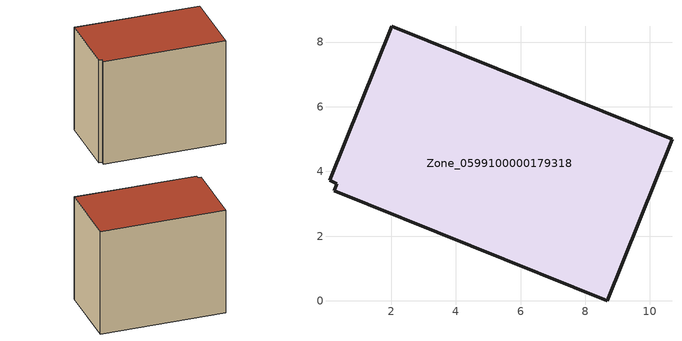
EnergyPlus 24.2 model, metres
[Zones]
Zone_0599100000179318
 floor ground (C_G): 8.68,0 0.23,3.4 0.32,3.62 0.09,3.72 2.02,8.49 10.68,4.99 z0.38
 wall outside (C_F): 8.68,0 10.68,4.99 2.02,8.49 0.09,3.72 0.32,3.62 0.23,3.4 8.68,0 z0.38:8.55
 roof outside (C_R): 0.23,3.4 8.68,0 10.68,4.99 2.02,8.49 0.09,3.72 0.32,3.62 z8.55
[BUILDING]
Pand.0599100000179318: North Axis=0; Terrain=City; Loads Convergence Tolerance Value=0.04; Temperature Convergence Tolerance Value=0.4; Solar Distribution=FullExterior; Maximum Number of Warmup Days=25; Minimum Number of Warmup Days=1
[Site:Location]
Rotterdam.The.Hague.AP_ZH_NLD Design_Conditions: Latitude=51.96; Longitude=4.45; Time Zone=1; Elevation=-4.5
[SITE:GROUNDTEMPERATURE:BUILDINGSURFACE]
18, 18, 18, 18, 18, 18, 18, 18, 18, 18, 18, 18
[MATERIAL] Thermal Absorptance=0.9; Solar Absorptance=0.7; Visible Absorptance=0.7
Name | Roughness | Thickness | Conductivity | Density | Specific Heat
G.TI.1965-1974 | MediumSmooth | 0.15 | 0.882353 | 540 | 1210
F.TI.1965-1974 | Rough | 0.3 | 0.697674 | 1920 | 840
R.TI.1965-1974 | MediumRough | 0.2 | 0.232558 | 1500 | 1000
[CONSTRUCTION]
C_G: G.TI.1965-1974
C_F: F.TI.1965-1974
C_R: R.TI.1965-1974
[ZONE]
Zone_0599100000179318: Type=1; Multiplier=1; Ceiling Height=Autocalculate; Volume=Autocalculate; Floor Area=autocalculate; Part of Total Floor Area=Yes
[ZONEINFILTRATION:DESIGNFLOWRATE]
Infil_Zone_0599100000179318: Zone or ZoneList or Space or SpaceList=Zone_0599100000179318; Schedule=AlwaysOn; Design Flow Rate Calculation Method=Flow/Area; Flow Rate per Floor Area=0.003; Constant Term Coefficient=1; Temperature Term Coefficient=0; Velocity Term Coefficient=0; Velocity Squared Term Coefficient=0
[HVACTEMPLATE:ZONE:IDEALLOADSAIRSYSTEM]
Zone_0599100000179318: Maximum Heating Supply Air Temperature=50; Minimum Cooling Supply Air Temperature=13; Maximum Heating Supply Air Humidity Ratio=0.0156; Minimum Cooling Supply Air Humidity Ratio=0.0077; Heating Limit=NoLimit; Cooling Limit=NoLimit; Dehumidification Control Type=ConstantSensibleHeatRatio; Cooling Sensible Heat Ratio=0.7; Dehumidification Setpoint=60; Humidification Control Type=None; Humidification Setpoint=30; Outdoor Air Method=None; Outdoor Air Flow Rate per Person=0.00944; Outdoor Air Flow Rate per Zone Floor Area=0; Outdoor Air Flow Rate per Zone=0; Demand Controlled Ventilation Type=None; Outdoor Air Economizer Type=NoEconomizer; Heat Recovery Type=None; Sensible Heat Recovery Effectiveness=0.7; Latent Heat Recovery Effectiveness=0.65
[ZONECONTROL:THERMOSTAT]
ThermostatControl_Zone_0599100000179318: Zone or ZoneList=Zone_0599100000179318; Control Type Schedule=DualSetpointControlType; Control 1=Thermostat_Zone_0599100000179318; Temperature Difference Between Cutout And Setpoint=0
[THERMOSTATSETPOINT:DUALSETPOINT]
Thermostat_Zone_0599100000179318: Heating Setpoint Temperature Schedule=HeatingSetpoint_Zone_0599100000179318; Cooling Setpoint Temperature Schedule=CoolingSetpoint_Zone_0599100000179318
[SCHEDULE:COMPACT]
HeatingSetpoint_Zone_0599100000179318: Through: 12/31, For: AllDays, Until: 24:00, 21
CoolingSetpoint_Zone_0599100000179318: Through: 12/31, For: AllDays, Until: 24:00, 24
DualSetpointControlType: Through: 12/31, For: AllDays, Until: 24:00, 4
AlwaysOn: Through: 12/31, For: AllDays, Until: 24:00, 1
